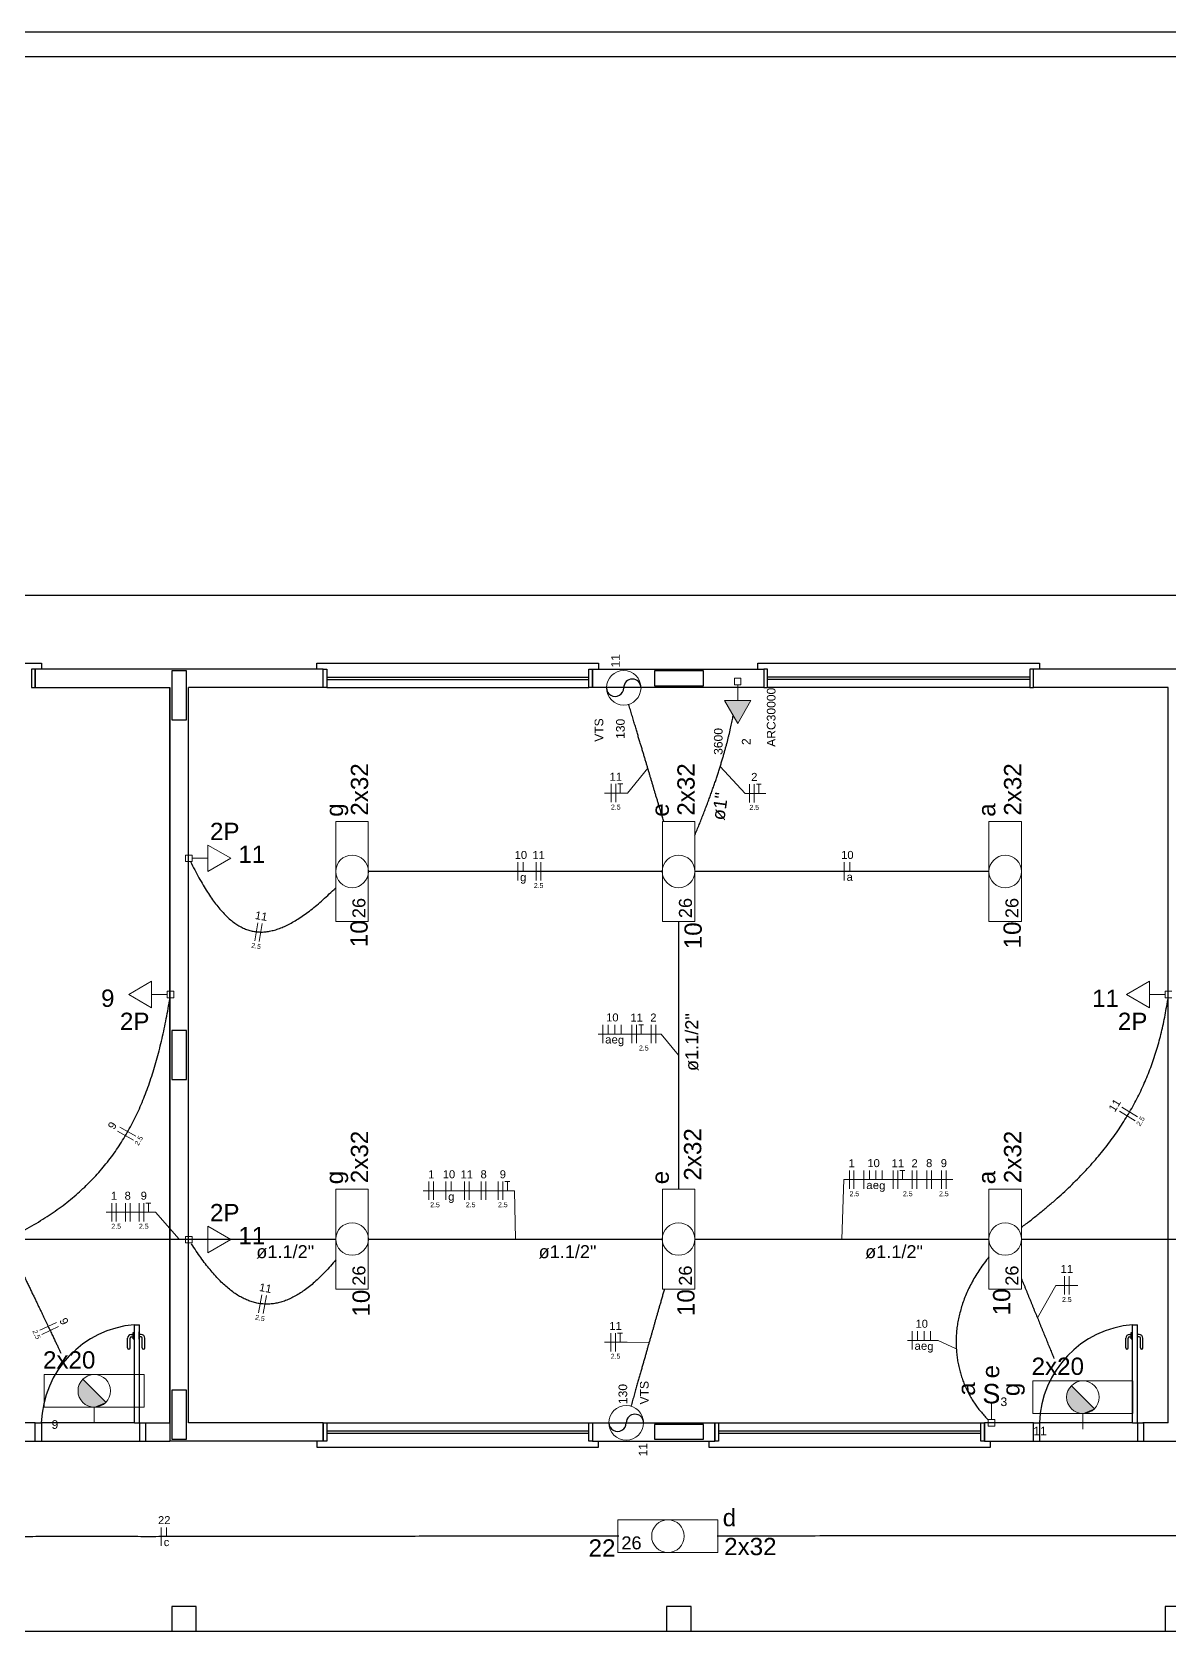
# Model space of a CAD drawing. Extents: x 210 to 779, y 61 to 241.
# Drawn here: x 349.77 to 359.06, y 209.26 to 222.31 of the extents above; entities that cross this region are included whole.
import ezdxf

# ---------------------------------------------------------------- set-up
doc = ezdxf.new("R2010")
doc.units = 0
doc.header["$LTSCALE"] = 2
doc.layers.get('0').update_dxf_attribs({"linetype": 'CONTINUOUS'})
for name, color, linetype in [('A-MURO', 2, 'CONTINUOUS'), ('A-PAREDE', 5, 'CONTINUOUS'), ('A-PISOS-NIVEL', 1, 'CONTINUOUS'), ('A-PORTA', 3, 'CONTINUOUS'), ('A-SOLEIRA', 1, 'CONTINUOUS'), ('AR-ESQ', 2, 'CONTINUOUS')]:
    doc.layers.add(name, color=color, linetype=linetype)
for name, color, linetype, lineweight in [('EL-Condutos', 4, 'CONTINUOUS', 30), ('EL-Fios', 9, 'CONTINUOUS', 20), ('EL-Textos condutos', 7, 'CONTINUOUS', 20), ('EL-Textos fios', 7, 'CONTINUOUS', 20), ('EL-Textos pontos', 5, 'CONTINUOUS', 20), ('P-SIMBOL', 5, 'CONTINUOUS', 20)]:
    doc.layers.add(name, color=color, linetype=linetype, lineweight=lineweight)
doc.styles.add('Arial', font='arial.ttf')

msp = doc.modelspace()

# ---------------------------------------------------------------- hatches: boundary and pattern name
at = {"layer": 'P-SIMBOL', "linetype": 'Continuous'}
for points in [[(355.425, 216.854), (355.534, 216.666), (355.642, 216.854)], [(350.186, 211.314), (350.177, 211.302), (350.173, 211.298), (350.169, 211.293), (350.163, 211.281), (350.16, 211.276), (350.159, 211.273), (350.157, 211.269), (350.156, 211.265), (350.154, 211.258), (350.153, 211.254), (350.151, 211.249), (350.15, 211.242), (350.149, 211.235), (350.149, 211.23), (350.148, 211.225), (350.148, 211.219), (350.149, 211.211), (350.149, 211.207), (350.15, 211.201), (350.15, 211.198), (350.151, 211.195), (350.152, 211.191), (350.152, 211.189), (350.154, 211.185), (350.155, 211.183), (350.155, 211.179), (350.157, 211.177), (350.156, 211.176), (350.157, 211.172), (350.158, 211.168), (350.159, 211.167), (350.16, 211.164), (350.162, 211.162), (350.162, 211.161), (350.164, 211.158), (350.166, 211.155), (350.168, 211.151), (350.17, 211.149), (350.171, 211.147), (350.173, 211.144), (350.174, 211.142), (350.176, 211.14), (350.178, 211.137), (350.18, 211.135), (350.183, 211.132), (350.186, 211.128), (350.188, 211.126), (350.19, 211.124), (350.194, 211.12), (350.197, 211.119), (350.2, 211.116), (350.202, 211.115), (350.204, 211.114), (350.208, 211.111), (350.21, 211.109), (350.215, 211.107), (350.217, 211.105), (350.22, 211.104), (350.222, 211.102), (350.223, 211.102), (350.226, 211.101), (350.227, 211.1), (350.233, 211.098), (350.236, 211.096), (350.238, 211.095), (350.24, 211.095), (350.241, 211.094), (350.244, 211.094), (350.245, 211.093), (350.247, 211.093), (350.249, 211.093), (350.253, 211.092), (350.256, 211.091), (350.259, 211.091), (350.262, 211.09), (350.28, 211.088)], [(350.374, 211.127), (350.186, 211.314), (350.28, 211.088)], [(358.258, 211.262), (358.249, 211.25), (358.244, 211.246), (358.241, 211.241), (358.235, 211.229), (358.232, 211.224), (358.23, 211.221), (358.229, 211.217), (358.228, 211.213), (358.225, 211.206), (358.225, 211.202), (358.223, 211.197), (358.222, 211.19), (358.221, 211.183), (358.22, 211.178), (358.22, 211.173), (358.22, 211.167), (358.22, 211.159), (358.221, 211.155), (358.221, 211.149), (358.222, 211.146), (358.222, 211.143), (358.223, 211.139), (358.224, 211.137), (358.225, 211.133), (358.226, 211.13), (358.227, 211.127), (358.228, 211.125), (358.228, 211.124), (358.229, 211.12), (358.23, 211.116), (358.231, 211.115), (358.232, 211.112), (358.233, 211.11), (358.234, 211.109), (358.235, 211.106), (358.238, 211.103), (358.24, 211.099), (358.241, 211.097), (358.243, 211.095), (358.244, 211.092), (358.245, 211.09), (358.248, 211.088), (358.249, 211.085), (358.252, 211.083), (358.255, 211.079), (358.258, 211.076), (358.26, 211.074), (358.262, 211.072), (358.266, 211.068), (358.269, 211.067), (358.271, 211.064), (358.274, 211.063), (358.276, 211.062), (358.279, 211.059), (358.281, 211.057), (358.286, 211.055), (358.288, 211.053), (358.291, 211.052), (358.294, 211.05), (358.295, 211.05), (358.297, 211.049), (358.298, 211.048), (358.305, 211.046), (358.308, 211.044), (358.31, 211.043), (358.312, 211.043), (358.313, 211.042), (358.315, 211.042), (358.317, 211.041), (358.318, 211.041), (358.321, 211.041), (358.324, 211.04), (358.328, 211.039), (358.33, 211.039), (358.333, 211.038), (358.352, 211.036)], [(358.445, 211.075), (358.258, 211.262), (358.352, 211.036)], [(350.374, 211.127), (350.369, 211.122), (350.365, 211.119), (350.359, 211.115), (350.352, 211.11), (350.35, 211.108), (350.348, 211.107), (350.345, 211.105), (350.342, 211.104), (350.334, 211.1), (350.33, 211.099), (350.323, 211.096), (350.318, 211.094), (350.313, 211.093), (350.304, 211.091), (350.301, 211.09), (350.297, 211.089), (350.28, 211.088)], [(358.445, 211.075), (358.441, 211.07), (358.437, 211.067), (358.431, 211.063), (358.424, 211.058), (358.422, 211.056), (358.419, 211.055), (358.417, 211.053), (358.414, 211.052), (358.406, 211.048), (358.402, 211.047), (358.395, 211.043), (358.39, 211.042), (358.385, 211.041), (358.376, 211.039), (358.372, 211.038), (358.368, 211.037), (358.352, 211.036)]]:
    msp.add_hatch(color=256, dxfattribs=at).paths.add_polyline_path(points)

# ---------------------------------------------------------------- linework, layer by layer
at = {"color": 8}
msp.add_line((357.952, 210.959), (358.002, 210.959), dxfattribs=at)
for centre, start, end in [((354.673, 216.958), 0.0188, 179.999), ((354.532, 216.958), 179.982, 0.0006), ((354.694, 210.959), 0.0193, 180), ((354.553, 210.959), 179.98, 0.0003)]:
    msp.add_arc(centre, 0.0706, start, end)
at = {"layer": 'A-MURO', "color": 251}
for p, q in [((325.148, 222.31), (405.148, 222.31)), ((325.348, 222.11), (404.913, 222.11))]:
    msp.add_line(p, q, dxfattribs=at)
at = {"layer": 'A-PAREDE', "color": 251}
for p, q in [((349.798, 216.96), (349.798, 217.11)), ((350.898, 217.11), (349.798, 217.11)), ((349.798, 217.11), (349.798, 216.96)), ((352.148, 216.96), (352.148, 217.11)), ((352.148, 216.96), (352.148, 217.11)), ((360.298, 217.11), (357.948, 217.11)), ((357.948, 216.96), (357.948, 217.11)), ((349.798, 216.96), (350.898, 216.96)), ((350.898, 216.96), (350.898, 210.81)), ((350.898, 216.96), (350.898, 210.96)), ((351.048, 210.96), (351.048, 216.96)), ((352.148, 216.96), (351.048, 216.96)), ((351.048, 210.96), (351.048, 216.96)), ((352.148, 216.96), (351.048, 216.96)), ((359.048, 210.96), (359.048, 216.96)), ((350.698, 210.96), (350.698, 210.81)), ((350.698, 210.96), (350.898, 210.96)), ((352.148, 210.96), (351.048, 210.96)), ((352.148, 210.96), (351.048, 210.96)), ((352.148, 210.96), (352.148, 210.81)), ((352.148, 210.96), (352.148, 210.81)), ((354.348, 210.96), (355.348, 210.96)), ((354.348, 210.96), (354.348, 210.81)), ((355.348, 210.96), (355.348, 210.81)), ((357.548, 210.81), (357.548, 210.96)), ((359.048, 210.96), (358.842, 210.96)), ((358.848, 210.96), (358.848, 210.81)), ((359.048, 210.96), (358.848, 210.96)), ((350.698, 210.81), (350.898, 210.81)), ((352.148, 210.81), (350.898, 210.81)), ((352.148, 210.81), (350.898, 210.81)), ((354.348, 210.81), (355.348, 210.81)), ((358.842, 210.81), (360.298, 210.81))]:
    msp.add_line(p, q, dxfattribs=at)
for points in [[(352.148, 217.11), (350.898, 217.11)], [(352.148, 217.11), (350.898, 217.11)], [(350.898, 210.96), (350.898, 210.96), (350.898, 216.96)], [(350.898, 210.96), (350.898, 210.96), (350.898, 216.96)], [(359.048, 210.96), (359.048, 210.96), (359.048, 216.96), (357.948, 216.96)]]:
    msp.add_lwpolyline(points, dxfattribs=at)
for points in [[(350.913, 216.695), (351.033, 216.695), (351.033, 217.095), (350.913, 217.095)], [(350.913, 216.695), (351.033, 216.695), (351.033, 217.095), (350.913, 217.095)], [(352.148, 217.11), (352.178, 217.11), (352.178, 216.96), (352.148, 216.96)], [(352.148, 217.11), (352.178, 217.11), (352.178, 216.96), (352.148, 216.96)], [(355.748, 217.11), (355.748, 216.96), (354.348, 216.96), (354.348, 217.11)], [(354.853, 217.095), (354.853, 216.975), (355.253, 216.975), (355.253, 217.095)], [(350.913, 213.76), (351.033, 213.76), (351.033, 214.16), (350.913, 214.16)], [(350.913, 213.76), (351.033, 213.76), (351.033, 214.16), (350.913, 214.16)], [(350.913, 210.825), (351.033, 210.825), (351.033, 211.225), (350.913, 211.225)], [(350.913, 210.825), (351.033, 210.825), (351.033, 211.225), (350.913, 211.225)], [(349.798, 210.96), (349.398, 210.96), (349.398, 210.81), (349.798, 210.81)], [(352.148, 210.96), (352.178, 210.96), (352.178, 210.81), (352.148, 210.81)], [(352.148, 210.96), (352.178, 210.96), (352.178, 210.81), (352.148, 210.81)], [(354.853, 210.945), (354.853, 210.825), (355.253, 210.825), (355.253, 210.945)], [(357.948, 210.96), (357.548, 210.96), (357.548, 210.81), (357.948, 210.81)], [(351.113, 209.46), (350.913, 209.46), (350.913, 209.26), (351.113, 209.26)], [(351.113, 209.46), (350.913, 209.46), (350.913, 209.26), (351.113, 209.26)], [(355.153, 209.46), (354.953, 209.46), (354.953, 209.26), (355.153, 209.26)], [(359.223, 209.46), (359.023, 209.46), (359.023, 209.26), (359.223, 209.26)]]:
    msp.add_lwpolyline(points, close=True, dxfattribs=at)
at = {"layer": 'A-PISOS-NIVEL', "color": 251}
for p, q in [((400.548, 217.71), (342.148, 217.71)), ((344.513, 209.26), (369.748, 209.26))]:
    msp.add_line(p, q, dxfattribs=at)
at = {"layer": 'A-PORTA', "color": 251}
for p, q in [((350.582, 211.68), (350.597, 211.68)), ((350.597, 211.645), (350.597, 211.695)), ((350.597, 211.695), (350.602, 211.695)), ((350.647, 211.695), (350.642, 211.695)), ((350.647, 211.645), (350.647, 211.695)), ((350.662, 211.68), (350.647, 211.68)), ((358.732, 211.68), (358.747, 211.68)), ((358.747, 211.645), (358.747, 211.695)), ((358.747, 211.695), (358.752, 211.695)), ((358.797, 211.695), (358.792, 211.695)), ((358.797, 211.645), (358.797, 211.695)), ((358.812, 211.68), (358.797, 211.68)), ((350.552, 211.57), (350.552, 211.65)), ((350.572, 211.57), (350.572, 211.65)), ((350.582, 211.66), (350.597, 211.66)), ((350.597, 211.645), (350.602, 211.645)), ((350.647, 211.645), (350.642, 211.645)), ((350.662, 211.66), (350.647, 211.66)), ((350.672, 211.57), (350.672, 211.65)), ((350.692, 211.57), (350.692, 211.65)), ((358.702, 211.57), (358.702, 211.65)), ((358.722, 211.57), (358.722, 211.65)), ((358.732, 211.66), (358.747, 211.66)), ((358.747, 211.645), (358.752, 211.645)), ((358.797, 211.645), (358.792, 211.645)), ((358.812, 211.66), (358.797, 211.66)), ((358.822, 211.57), (358.822, 211.65)), ((358.842, 211.57), (358.842, 211.65))]:
    msp.add_line(p, q, dxfattribs=at)
for centre, radius, start, end in [((350.677, 210.933), 0.83, 94.7788, 178.1499), ((350.582, 211.65), 0.03, 90, 180), ((350.662, 211.65), 0.03, 0, 90), ((358.827, 210.933), 0.83, 94.7788, 178.1499), ((358.732, 211.65), 0.03, 90, 180), ((358.812, 211.65), 0.03, 0, 90), ((350.562, 211.57), 0.01, 180, 0), ((350.582, 211.65), 0.01, 90, 180), ((350.662, 211.65), 0.01, 0, 90), ((350.682, 211.57), 0.01, 180, 0), ((358.712, 211.57), 0.01, 180, 0), ((358.732, 211.65), 0.01, 90, 180), ((358.812, 211.65), 0.01, 0, 90), ((358.832, 211.57), 0.01, 180, 0)]:
    msp.add_arc(centre, radius, start, end, dxfattribs=at)
at = {"layer": 'A-SOLEIRA', "color": 251}
for p, q in [((350.608, 210.96), (349.848, 210.96)), ((358.758, 210.96), (357.998, 210.96)), ((349.848, 210.81), (350.648, 210.81)), ((357.998, 210.81), (358.798, 210.81))]:
    msp.add_line(p, q, dxfattribs=at)
at = {"layer": 'AR-ESQ', "color": 251}
for p, q in [((352.178, 217.045), (354.318, 217.045)), ((352.178, 217.025), (354.318, 217.025)), ((357.918, 217.045), (355.778, 217.045)), ((357.918, 217.025), (355.778, 217.025)), ((352.178, 216.96), (354.318, 216.96)), ((357.918, 216.96), (355.778, 216.96)), ((350.608, 210.96), (350.608, 211.76)), ((350.608, 211.76), (350.648, 211.76)), ((350.648, 210.96), (350.648, 211.76)), ((358.758, 210.96), (358.758, 211.76)), ((358.758, 211.76), (358.798, 211.76)), ((358.798, 210.96), (358.798, 211.76)), ((349.798, 210.96), (349.848, 210.96)), ((349.848, 210.96), (349.848, 210.81)), ((350.608, 210.96), (350.648, 210.96)), ((350.648, 210.96), (350.648, 210.81)), ((350.648, 210.96), (350.698, 210.96)), ((352.178, 210.96), (354.318, 210.96)), ((352.178, 210.895), (354.318, 210.895)), ((355.378, 210.96), (357.518, 210.96)), ((355.378, 210.895), (357.518, 210.895)), ((357.948, 210.96), (357.998, 210.96)), ((357.998, 210.96), (357.998, 210.81)), ((358.758, 210.96), (358.798, 210.96)), ((358.798, 210.96), (358.798, 210.81)), ((358.798, 210.96), (358.848, 210.96)), ((349.798, 210.81), (349.848, 210.81)), ((350.648, 210.81), (350.698, 210.81)), ((352.178, 210.875), (354.318, 210.875)), ((355.378, 210.875), (357.518, 210.875)), ((357.948, 210.81), (357.998, 210.81)), ((358.798, 210.81), (358.848, 210.81))]:
    msp.add_line(p, q, dxfattribs=at)
for points in [[(347.548, 217.11), (347.548, 217.16), (349.848, 217.16), (349.848, 217.11)], [(352.098, 217.11), (352.098, 217.16), (354.398, 217.16), (354.398, 217.11)], [(355.698, 217.11), (355.698, 217.16), (357.998, 217.16), (357.998, 217.11)], [(352.098, 210.81), (352.098, 210.76), (354.398, 210.76), (354.398, 210.81)], [(355.298, 210.81), (355.298, 210.76), (357.598, 210.76), (357.598, 210.81)]]:
    msp.add_lwpolyline(points, dxfattribs=at)
for points in [[(349.798, 217.11), (349.768, 217.11), (349.768, 216.96), (349.798, 216.96)], [(354.318, 217.11), (354.348, 217.11), (354.348, 216.96), (354.318, 216.96)], [(355.778, 217.11), (355.748, 217.11), (355.748, 216.96), (355.778, 216.96)], [(357.948, 217.11), (357.918, 217.11), (357.918, 216.96), (357.948, 216.96)], [(354.318, 210.96), (354.348, 210.96), (354.348, 210.81), (354.318, 210.81)], [(355.348, 210.96), (355.378, 210.96), (355.378, 210.81), (355.348, 210.81)], [(357.518, 210.96), (357.548, 210.96), (357.548, 210.81), (357.518, 210.81)]]:
    msp.add_lwpolyline(points, close=True, dxfattribs=at)
at = {"layer": 'EL-Condutos', "linetype": 'Continuous'}
for points in [[(354.929, 215.867), (354.919, 215.901), (354.909, 215.934), (354.9, 215.966), (354.89, 215.996), (354.882, 216.026), (354.873, 216.055), (354.864, 216.083), (354.856, 216.111), (354.848, 216.138), (354.84, 216.165), (354.832, 216.192), (354.824, 216.219), (354.816, 216.245), (354.808, 216.272), (354.8, 216.299), (354.792, 216.327), (354.783, 216.355), (354.775, 216.384), (354.766, 216.413), (354.757, 216.444), (354.747, 216.475), (354.737, 216.507), (354.727, 216.541), (354.717, 216.576), (354.706, 216.613), (354.695, 216.651), (354.683, 216.691), (354.67, 216.733), (354.657, 216.777), (354.643, 216.822)], [(355.183, 215.755), (355.202, 215.798), (355.219, 215.841), (355.236, 215.883), (355.252, 215.925), (355.268, 215.965), (355.283, 216.005), (355.298, 216.044), (355.312, 216.082), (355.325, 216.12), (355.338, 216.157), (355.351, 216.193), (355.362, 216.228), (355.374, 216.262), (355.384, 216.296), (355.395, 216.329), (355.404, 216.361), (355.414, 216.393), (355.423, 216.423), (355.431, 216.453), (355.439, 216.482), (355.447, 216.51), (355.454, 216.538), (355.46, 216.565), (355.467, 216.59), (355.473, 216.616), (355.478, 216.64), (355.484, 216.664), (355.489, 216.687), (355.493, 216.709), (355.497, 216.73)], [(351.065, 215.54), (351.1, 215.471), (351.134, 215.407), (351.169, 215.347), (351.203, 215.291), (351.237, 215.24), (351.271, 215.194), (351.306, 215.152), (351.34, 215.114), (351.374, 215.08), (351.409, 215.051), (351.444, 215.026), (351.479, 215.006), (351.515, 214.989), (351.551, 214.977), (351.587, 214.969), (351.625, 214.965), (351.663, 214.965), (351.702, 214.97), (351.741, 214.978), (351.782, 214.99), (351.823, 215.006), (351.866, 215.026), (351.91, 215.05), (351.954, 215.078), (352.001, 215.11), (352.048, 215.145), (352.097, 215.185), (352.147, 215.228), (352.199, 215.275), (352.252, 215.325)], [(354.918, 215.459), (354.806, 215.459), (354.7, 215.459), (354.601, 215.459), (354.507, 215.459), (354.418, 215.459), (354.335, 215.459), (354.255, 215.459), (354.18, 215.459), (354.108, 215.459), (354.038, 215.459), (353.971, 215.459), (353.906, 215.459), (353.843, 215.459), (353.78, 215.459), (353.718, 215.459), (353.656, 215.459), (353.593, 215.459), (353.53, 215.459), (353.465, 215.459), (353.398, 215.459), (353.328, 215.459), (353.256, 215.459), (353.181, 215.459), (353.101, 215.459), (353.018, 215.459), (352.929, 215.459), (352.836, 215.459), (352.736, 215.459), (352.63, 215.459), (352.518, 215.459)], [(357.584, 215.459), (357.472, 215.459), (357.366, 215.459), (357.267, 215.459), (357.173, 215.459), (357.085, 215.459), (357.001, 215.459), (356.922, 215.459), (356.846, 215.459), (356.774, 215.459), (356.705, 215.459), (356.638, 215.459), (356.573, 215.459), (356.509, 215.459), (356.447, 215.459), (356.384, 215.459), (356.322, 215.459), (356.26, 215.459), (356.196, 215.459), (356.131, 215.459), (356.064, 215.459), (355.995, 215.459), (355.923, 215.459), (355.847, 215.459), (355.768, 215.459), (355.684, 215.459), (355.596, 215.459), (355.502, 215.459), (355.402, 215.459), (355.297, 215.459), (355.184, 215.459)], [(355.051, 215.051), (355.051, 214.955), (355.051, 214.864), (355.051, 214.777), (355.051, 214.695), (355.051, 214.616), (355.051, 214.54), (355.051, 214.468), (355.051, 214.398), (355.051, 214.331), (355.051, 214.266), (355.051, 214.203), (355.051, 214.14), (355.051, 214.079), (355.051, 214.019), (355.051, 213.959), (355.051, 213.899), (355.051, 213.839), (355.051, 213.777), (355.051, 213.715), (355.051, 213.652), (355.051, 213.587), (355.051, 213.519), (355.051, 213.45), (355.051, 213.377), (355.051, 213.302), (355.051, 213.223), (355.051, 213.141), (355.051, 213.054), (355.051, 212.963), (355.051, 212.867)], [(357.85, 212.555), (357.923, 212.61), (357.993, 212.666), (358.061, 212.722), (358.127, 212.778), (358.189, 212.834), (358.25, 212.891), (358.307, 212.948), (358.363, 213.005), (358.416, 213.063), (358.467, 213.121), (358.515, 213.179), (358.561, 213.238), (358.605, 213.297), (358.647, 213.357), (358.686, 213.418), (358.724, 213.479), (358.759, 213.541), (358.792, 213.603), (358.824, 213.666), (358.853, 213.73), (358.88, 213.794), (358.906, 213.859), (358.929, 213.925), (358.951, 213.992), (358.971, 214.06), (358.989, 214.129), (359.005, 214.198), (359.02, 214.269), (359.033, 214.34), (359.045, 214.413)], [(349.694, 212.525), (349.77, 212.566), (349.842, 212.609), (349.912, 212.654), (349.978, 212.699), (350.041, 212.746), (350.102, 212.795), (350.16, 212.845), (350.215, 212.896), (350.267, 212.949), (350.317, 213.003), (350.364, 213.059), (350.409, 213.116), (350.452, 213.174), (350.492, 213.234), (350.53, 213.296), (350.566, 213.359), (350.6, 213.423), (350.632, 213.489), (350.663, 213.557), (350.691, 213.626), (350.718, 213.697), (350.743, 213.769), (350.766, 213.843), (350.788, 213.918), (350.809, 213.996), (350.828, 214.074), (350.847, 214.155), (350.864, 214.237), (350.88, 214.32), (350.894, 214.405)], [(349.694, 212.459), (349.814, 212.459), (349.927, 212.459), (350.033, 212.459), (350.133, 212.459), (350.227, 212.459), (350.317, 212.459), (350.401, 212.459), (350.482, 212.459), (350.559, 212.459), (350.632, 212.459), (350.704, 212.459), (350.773, 212.459), (350.841, 212.459), (350.907, 212.459), (350.973, 212.459), (351.039, 212.459), (351.106, 212.459), (351.174, 212.459), (351.243, 212.459), (351.314, 212.459), (351.388, 212.459), (351.465, 212.459), (351.545, 212.459), (351.63, 212.459), (351.719, 212.459), (351.814, 212.459), (351.914, 212.459), (352.02, 212.459), (352.133, 212.459), (352.253, 212.459)], [(352.518, 212.459), (352.63, 212.459), (352.736, 212.459), (352.836, 212.459), (352.929, 212.459), (353.018, 212.459), (353.101, 212.459), (353.181, 212.459), (353.256, 212.459), (353.328, 212.459), (353.398, 212.459), (353.465, 212.459), (353.53, 212.459), (353.593, 212.459), (353.656, 212.459), (353.718, 212.459), (353.78, 212.459), (353.843, 212.459), (353.906, 212.459), (353.971, 212.459), (354.038, 212.459), (354.108, 212.459), (354.18, 212.459), (354.255, 212.459), (354.335, 212.459), (354.418, 212.459), (354.507, 212.459), (354.601, 212.459), (354.7, 212.459), (354.806, 212.459), (354.918, 212.459)], [(355.184, 212.459), (355.297, 212.459), (355.402, 212.459), (355.502, 212.459), (355.596, 212.459), (355.684, 212.459), (355.768, 212.459), (355.847, 212.459), (355.923, 212.459), (355.995, 212.459), (356.064, 212.459), (356.131, 212.459), (356.196, 212.459), (356.26, 212.459), (356.322, 212.459), (356.384, 212.459), (356.447, 212.459), (356.509, 212.459), (356.573, 212.459), (356.638, 212.459), (356.705, 212.459), (356.774, 212.459), (356.846, 212.459), (356.922, 212.459), (357.001, 212.459), (357.085, 212.459), (357.173, 212.459), (357.267, 212.459), (357.366, 212.459), (357.472, 212.459), (357.584, 212.459)], [(357.85, 212.459), (357.97, 212.459), (358.082, 212.459), (358.189, 212.459), (358.289, 212.459), (358.383, 212.459), (358.473, 212.459), (358.558, 212.459), (358.639, 212.459), (358.716, 212.459), (358.79, 212.459), (358.862, 212.459), (358.932, 212.459), (359, 212.459), (359.067, 212.459), (359.134, 212.459), (359.2, 212.459), (359.267, 212.459), (359.335, 212.459), (359.405, 212.459), (359.477, 212.459), (359.551, 212.459), (359.628, 212.459), (359.709, 212.459), (359.794, 212.459), (359.884, 212.459), (359.978, 212.459), (360.078, 212.459), (360.185, 212.459), (360.297, 212.459), (360.417, 212.459)], [(352.253, 212.289), (352.209, 212.238), (352.165, 212.19), (352.121, 212.147), (352.079, 212.107), (352.036, 212.072), (351.994, 212.04), (351.953, 212.013), (351.912, 211.989), (351.872, 211.969), (351.832, 211.953), (351.792, 211.941), (351.753, 211.933), (351.714, 211.928), (351.676, 211.928), (351.637, 211.931), (351.599, 211.938), (351.561, 211.948), (351.523, 211.963), (351.486, 211.981), (351.448, 212.002), (351.411, 212.028), (351.374, 212.057), (351.336, 212.09), (351.299, 212.126), (351.262, 212.166), (351.225, 212.209), (351.187, 212.256), (351.15, 212.307), (351.112, 212.361), (351.074, 212.419)], [(357.585, 212.314), (357.546, 212.263), (357.51, 212.212), (357.478, 212.161), (357.448, 212.11), (357.422, 212.059), (357.399, 212.009), (357.379, 211.958), (357.362, 211.908), (357.348, 211.858), (357.336, 211.808), (357.327, 211.759), (357.321, 211.71), (357.318, 211.662), (357.317, 211.614), (357.318, 211.567), (357.322, 211.521), (357.327, 211.476), (357.336, 211.431), (357.346, 211.387), (357.358, 211.345), (357.373, 211.303), (357.389, 211.262), (357.407, 211.223), (357.427, 211.185), (357.448, 211.147), (357.472, 211.112), (357.496, 211.077), (357.523, 211.045), (357.55, 211.013), (357.579, 210.983)], [(349.694, 212.184), (349.711, 212.148), (349.727, 212.113), (349.744, 212.079), (349.759, 212.047), (349.774, 212.015), (349.789, 211.985), (349.803, 211.956), (349.816, 211.928), (349.829, 211.901), (349.842, 211.875), (349.854, 211.849), (349.865, 211.825), (349.876, 211.802), (349.887, 211.78), (349.897, 211.758), (349.907, 211.738), (349.917, 211.718), (349.926, 211.699), (349.934, 211.681), (349.943, 211.664), (349.951, 211.647), (349.958, 211.631), (349.965, 211.616), (349.972, 211.602), (349.979, 211.588), (349.985, 211.575), (349.991, 211.562), (349.997, 211.551), (350.002, 211.539), (350.008, 211.528)], [(357.85, 212.135), (357.859, 212.112), (357.869, 212.088), (357.879, 212.065), (357.888, 212.042), (357.898, 212.019), (357.907, 211.996), (357.916, 211.973), (357.926, 211.95), (357.935, 211.927), (357.944, 211.905), (357.953, 211.882), (357.962, 211.86), (357.972, 211.838), (357.981, 211.815), (357.99, 211.794), (357.998, 211.772), (358.007, 211.75), (358.016, 211.729), (358.025, 211.707), (358.034, 211.686), (358.042, 211.665), (358.051, 211.644), (358.059, 211.624), (358.067, 211.603), (358.076, 211.583), (358.084, 211.563), (358.092, 211.543), (358.1, 211.523), (358.108, 211.504), (358.116, 211.484)], [(354.935, 212.05), (354.925, 212.016), (354.916, 211.984), (354.907, 211.952), (354.898, 211.921), (354.889, 211.892), (354.881, 211.863), (354.873, 211.834), (354.865, 211.807), (354.857, 211.78), (354.85, 211.753), (354.842, 211.726), (354.834, 211.699), (354.827, 211.673), (354.819, 211.646), (354.811, 211.618), (354.803, 211.591), (354.795, 211.563), (354.787, 211.534), (354.779, 211.505), (354.77, 211.474), (354.761, 211.443), (354.752, 211.41), (354.742, 211.377), (354.732, 211.341), (354.722, 211.305), (354.711, 211.267), (354.7, 211.227), (354.688, 211.185), (354.675, 211.141), (354.662, 211.095)], [(354.562, 210.034), (354.21, 210.034), (353.879, 210.033), (353.567, 210.033), (353.274, 210.033), (352.997, 210.033), (352.735, 210.032), (352.486, 210.032), (352.25, 210.032), (352.024, 210.032), (351.807, 210.031), (351.598, 210.031), (351.395, 210.031), (351.196, 210.031), (351, 210.031), (350.806, 210.03), (350.612, 210.03), (350.416, 210.03), (350.217, 210.03), (350.014, 210.03), (349.804, 210.03), (349.588, 210.029), (349.362, 210.029), (349.125, 210.029), (348.877, 210.029), (348.615, 210.028), (348.338, 210.028), (348.045, 210.028), (347.733, 210.028), (347.402, 210.027), (347.05, 210.027)], [(362.878, 210.042), (362.526, 210.041), (362.195, 210.041), (361.883, 210.041), (361.59, 210.041), (361.313, 210.04), (361.051, 210.04), (360.803, 210.04), (360.566, 210.04), (360.34, 210.039), (360.124, 210.039), (359.914, 210.039), (359.711, 210.039), (359.512, 210.039), (359.316, 210.038), (359.122, 210.038), (358.928, 210.038), (358.732, 210.038), (358.533, 210.038), (358.33, 210.037), (358.121, 210.037), (357.904, 210.037), (357.678, 210.037), (357.442, 210.037), (357.193, 210.036), (356.931, 210.036), (356.654, 210.036), (356.361, 210.036), (356.049, 210.035), (355.718, 210.035), (355.366, 210.035)]]:
    msp.add_spline(points, degree=3, dxfattribs=at)
at = {"layer": 'EL-Fios'}
for p, q in [((354.5, 216.023), (354.5, 216.173)), ((354.538, 216.023), (354.538, 216.173)), ((354.555, 216.173), (354.595, 216.173)), ((354.575, 216.098), (354.575, 216.173)), ((355.631, 216.021), (355.631, 216.171)), ((355.669, 216.021), (355.669, 216.171)), ((355.686, 216.171), (355.726, 216.171)), ((355.706, 216.096), (355.706, 216.171)), ((353.737, 215.384), (353.737, 215.534)), ((353.782, 215.459), (353.782, 215.534)), ((353.889, 215.384), (353.889, 215.534)), ((353.927, 215.384), (353.927, 215.534)), ((356.403, 215.384), (356.403, 215.534)), ((356.448, 215.459), (356.448, 215.534)), ((351.59, 214.892), (351.615, 215.04)), ((351.627, 214.886), (351.652, 215.034)), ((354.432, 214.057), (354.432, 214.207)), ((354.476, 214.132), (354.476, 214.207)), ((354.529, 214.132), (354.529, 214.207)), ((354.581, 214.132), (354.581, 214.207)), ((354.67, 214.057), (354.67, 214.207)), ((354.707, 214.057), (354.707, 214.207)), ((354.725, 214.207), (354.765, 214.207)), ((354.745, 214.132), (354.745, 214.207)), ((354.827, 214.057), (354.827, 214.207)), ((354.864, 214.057), (354.864, 214.207)), ((358.779, 213.425), (358.651, 213.503)), ((358.799, 213.457), (358.671, 213.535)), ((350.618, 213.298), (350.488, 213.372)), ((350.599, 213.265), (350.469, 213.339)), ((356.445, 212.869), (356.445, 213.019)), ((356.483, 212.869), (356.483, 213.019)), ((356.564, 212.869), (356.564, 213.019)), ((356.609, 212.944), (356.609, 213.019)), ((356.662, 212.944), (356.662, 213.019)), ((356.714, 212.944), (356.714, 213.019)), ((356.803, 212.869), (356.803, 213.019)), ((356.84, 212.869), (356.84, 213.019)), ((356.858, 213.019), (356.898, 213.019)), ((356.878, 212.944), (356.878, 213.019)), ((356.959, 212.869), (356.959, 213.019)), ((356.997, 212.869), (356.997, 213.019)), ((357.079, 212.869), (357.079, 213.019)), ((357.116, 212.869), (357.116, 213.019)), ((357.198, 212.869), (357.198, 213.019)), ((357.235, 212.869), (357.235, 213.019)), ((353.012, 212.778), (353.012, 212.928)), ((353.049, 212.778), (353.049, 212.928)), ((353.15, 212.778), (353.15, 212.928)), ((353.194, 212.853), (353.194, 212.928)), ((353.302, 212.778), (353.302, 212.928)), ((353.34, 212.778), (353.34, 212.928)), ((353.44, 212.778), (353.44, 212.928)), ((353.478, 212.778), (353.478, 212.928)), ((353.578, 212.778), (353.578, 212.928)), ((353.615, 212.778), (353.615, 212.928)), ((353.633, 212.928), (353.673, 212.928)), ((353.653, 212.853), (353.653, 212.928)), ((350.422, 212.603), (350.422, 212.753)), ((350.459, 212.603), (350.459, 212.753)), ((350.534, 212.603), (350.534, 212.753)), ((350.572, 212.603), (350.572, 212.753)), ((350.647, 212.603), (350.647, 212.753)), ((350.684, 212.603), (350.684, 212.753)), ((350.702, 212.753), (350.742, 212.753)), ((350.722, 212.678), (350.722, 212.753)), ((358.202, 212.006), (358.202, 212.155)), ((358.24, 212.006), (358.24, 212.155)), ((351.622, 211.857), (351.649, 212.004)), ((351.658, 211.85), (351.686, 211.998)), ((349.836, 211.714), (349.971, 211.778)), ((349.852, 211.68), (349.987, 211.745)), ((354.498, 211.541), (354.498, 211.691)), ((354.536, 211.541), (354.536, 211.691)), ((354.553, 211.691), (354.593, 211.691)), ((354.573, 211.616), (354.573, 211.691)), ((356.958, 211.557), (356.958, 211.707)), ((357.002, 211.632), (357.002, 211.707)), ((357.055, 211.632), (357.055, 211.707)), ((357.107, 211.632), (357.107, 211.707)), ((350.825, 209.955), (350.825, 210.105)), ((350.87, 210.03), (350.87, 210.105))]:
    msp.add_line(p, q, dxfattribs=at)
at = {"layer": 'EL-Textos fios'}
for p, q in [((354.799, 216.303), (354.633, 216.098)), ((355.391, 216.316), (355.594, 216.096)), ((354.633, 216.098), (354.447, 216.098)), ((355.594, 216.096), (355.764, 216.096)), ((354.909, 214.132), (354.394, 214.132)), ((355.051, 213.959), (354.909, 214.132)), ((353.71, 212.853), (352.966, 212.853)), ((353.718, 212.459), (353.71, 212.853)), ((356.384, 212.459), (356.4, 212.944)), ((356.4, 212.944), (357.291, 212.944)), ((350.779, 212.678), (350.376, 212.678)), ((350.973, 212.459), (350.779, 212.678)), ((357.98, 211.817), (358.131, 212.081)), ((358.131, 212.081), (358.312, 212.081)), ((354.631, 211.616), (354.445, 211.616)), ((354.81, 211.615), (354.631, 211.616)), ((357.171, 211.632), (356.92, 211.632)), ((357.318, 211.562), (357.171, 211.632))]:
    msp.add_line(p, q, dxfattribs=at)
at = {"layer": 'P-SIMBOL'}
for p, q in [((355.507, 217.035), (355.56, 217.035)), ((355.507, 216.982), (355.507, 217.035)), ((355.56, 217.035), (355.56, 216.982)), ((355.56, 216.982), (355.507, 216.982)), ((355.534, 216.854), (355.534, 216.982)), ((355.425, 216.854), (355.642, 216.854)), ((355.534, 216.666), (355.425, 216.854)), ((355.642, 216.854), (355.534, 216.666)), ((352.252, 215.051), (352.252, 215.867)), ((352.252, 215.867), (352.517, 215.867)), ((352.517, 215.051), (352.517, 215.867)), ((354.919, 215.051), (354.919, 215.867)), ((354.919, 215.867), (355.184, 215.867)), ((355.184, 215.051), (355.184, 215.867)), ((357.585, 215.05), (357.585, 215.867)), ((357.585, 215.867), (357.85, 215.867)), ((357.85, 215.05), (357.85, 215.867)), ((351.025, 215.539), (351.025, 215.593)), ((351.025, 215.593), (351.078, 215.593)), ((351.078, 215.593), (351.078, 215.539)), ((351.206, 215.674), (351.394, 215.566)), ((351.206, 215.458), (351.206, 215.674)), ((351.078, 215.539), (351.025, 215.539)), ((351.206, 215.566), (351.078, 215.566)), ((351.394, 215.566), (351.206, 215.458)), ((352.252, 215.051), (352.517, 215.051)), ((354.919, 215.051), (355.184, 215.051)), ((357.585, 215.05), (357.85, 215.05)), ((350.561, 214.455), (350.748, 214.563)), ((350.748, 214.563), (350.748, 214.347)), ((358.709, 214.455), (358.896, 214.563)), ((358.896, 214.563), (358.896, 214.347)), ((350.748, 214.347), (350.561, 214.455)), ((350.748, 214.455), (350.876, 214.455)), ((350.876, 214.428), (350.876, 214.481)), ((350.876, 214.481), (350.929, 214.481)), ((350.929, 214.428), (350.876, 214.428)), ((350.929, 214.481), (350.929, 214.428)), ((358.896, 214.347), (358.709, 214.455)), ((358.896, 214.455), (359.024, 214.455)), ((359.024, 214.428), (359.024, 214.481)), ((359.024, 214.481), (359.077, 214.481)), ((359.077, 214.428), (359.024, 214.428)), ((352.252, 212.051), (352.252, 212.867)), ((352.252, 212.867), (352.517, 212.867)), ((352.517, 212.051), (352.517, 212.867)), ((354.919, 212.051), (354.919, 212.867)), ((354.919, 212.867), (355.184, 212.867)), ((355.184, 212.051), (355.184, 212.867)), ((357.585, 212.051), (357.585, 212.867)), ((357.585, 212.867), (357.85, 212.867)), ((357.85, 212.051), (357.85, 212.867)), ((351.025, 212.428), (351.025, 212.481)), ((351.025, 212.481), (351.078, 212.481)), ((351.078, 212.481), (351.078, 212.428)), ((351.206, 212.454), (351.078, 212.454)), ((351.206, 212.563), (351.394, 212.454)), ((351.206, 212.346), (351.206, 212.563)), ((351.394, 212.454), (351.206, 212.346)), ((351.078, 212.428), (351.025, 212.428)), ((352.252, 212.051), (352.517, 212.051)), ((354.919, 212.051), (355.184, 212.051)), ((357.585, 212.051), (357.85, 212.051)), ((349.872, 211.088), (349.872, 211.353)), ((350.688, 211.353), (349.872, 211.353)), ((350.374, 211.127), (350.186, 211.314)), ((350.688, 211.088), (350.688, 211.353)), ((357.944, 211.036), (357.944, 211.301)), ((358.76, 211.301), (357.944, 211.301)), ((358.76, 211.036), (358.76, 211.301)), ((358.445, 211.075), (358.258, 211.262)), ((350.688, 211.088), (349.872, 211.088)), ((350.28, 210.959), (350.28, 211.088)), ((357.607, 211.114), (357.605, 210.986)), ((358.76, 211.036), (357.944, 211.036)), ((358.352, 210.907), (358.352, 211.036)), ((357.579, 210.986), (357.632, 210.985)), ((357.579, 210.933), (357.579, 210.986)), ((357.632, 210.932), (357.579, 210.933)), ((357.632, 210.985), (357.632, 210.932)), ((354.556, 210.167), (355.372, 210.167)), ((354.556, 210.167), (354.556, 209.902)), ((355.372, 210.167), (355.372, 209.902)), ((354.556, 209.902), (355.372, 209.902))]:
    msp.add_line(p, q, dxfattribs=at)
for centre, radius in [((354.603, 216.958), 0.141), ((352.385, 215.459), 0.133), ((355.051, 215.459), 0.133), ((357.718, 215.458), 0.133), ((352.385, 212.459), 0.133), ((355.051, 212.459), 0.133), ((357.718, 212.459), 0.133), ((350.28, 211.22), 0.133), ((358.352, 211.168), 0.133), ((354.623, 210.959), 0.141), ((354.964, 210.034), 0.133)]:
    msp.add_circle(centre, radius, dxfattribs=at)

# ---------------------------------------------------------------- texts
at = {"layer": 'EL-Textos condutos', "char_height": 0.1059, "attachment_point": 8, "line_spacing_factor": 0.798, "style": 'Arial'}
for s, insert, width, rotation in [('ø1"', (355.443, 215.983), 0.38124, 82.0132), ('ø1.1/2"', (355.214, 214.066), 0.88956, 90.0002)]:
    msp.add_mtext(s, dxfattribs=dict(at, insert=insert, width=width, rotation=rotation))
at = {"layer": 'EL-Textos condutos', "char_height": 0.1059, "width": 0.88956, "attachment_point": 8, "line_spacing_factor": 0.798, "style": 'Arial'}
for insert in [(351.839, 212.3), (354.144, 212.3), (356.81, 212.3)]:
    msp.add_mtext('ø1.1/2"', dxfattribs=dict(at, insert=insert))
at = {"layer": 'EL-Textos fios', "attachment_point": 8, "line_spacing_factor": 0.798, "style": 'Arial'}
for s, insert, char_height, width in [('11', (354.538, 216.199), 0.0653, 0.15673), ('2', (355.669, 216.198), 0.0653, 0.07837), ('2.5', (354.538, 215.963), 0.0406, 0.14614), ('2.5', (355.669, 215.961), 0.0406, 0.14614), ('10', (353.763, 215.56), 0.0653, 0.15673), ('11', (353.908, 215.56), 0.0653, 0.15673), ('10', (356.429, 215.56), 0.0653, 0.15673), ('g', (353.782, 215.359), 0.0653, 0.07837), ('2.5', (353.908, 215.323), 0.0406, 0.14614), ('a', (356.448, 215.381), 0.0653, 0.07837), ('10', (354.51, 214.234), 0.0653, 0.15673), ('11', (354.708, 214.234), 0.0653, 0.15673), ('2', (354.845, 214.234), 0.0653, 0.07837), ('a', (354.477, 214.054), 0.0653, 0.07837), ('e', (354.529, 214.054), 0.0653, 0.07837), ('g', (354.581, 214.032), 0.0653, 0.07837), ('2.5', (354.767, 213.997), 0.0406, 0.14614), ('1', (356.464, 213.045), 0.0653, 0.07837), ('10', (356.643, 213.045), 0.0653, 0.15673), ('11', (356.841, 213.045), 0.0653, 0.15673), ('2', (356.978, 213.045), 0.0653, 0.07837), ('8', (357.097, 213.045), 0.0653, 0.07837), ('9', (357.217, 213.045), 0.0653, 0.07837), ('1', (353.031, 212.954), 0.0653, 0.07837), ('10', (353.176, 212.954), 0.0653, 0.15673), ('11', (353.321, 212.954), 0.0653, 0.15673), ('8', (353.459, 212.954), 0.0653, 0.07837), ('9', (353.616, 212.954), 0.0653, 0.07837), ('8', (350.553, 212.779), 0.0653, 0.07837), ('9', (350.684, 212.779), 0.0653, 0.07837), ('2.5', (356.486, 212.808), 0.0406, 0.14614), ('a', (356.609, 212.866), 0.0653, 0.07837), ('e', (356.662, 212.866), 0.0653, 0.07837), ('g', (356.714, 212.844), 0.0653, 0.07837), ('2.5', (356.922, 212.808), 0.0406, 0.14614), ('2.5', (357.217, 212.808), 0.0406, 0.14614), ('1', (350.441, 212.779), 0.0653, 0.07837), ('2.5', (353.062, 212.718), 0.0406, 0.14614), ('g', (353.195, 212.753), 0.0653, 0.07837), ('2.5', (353.353, 212.718), 0.0406, 0.14614), ('2.5', (353.616, 212.718), 0.0406, 0.14614), ('2.5', (350.459, 212.542), 0.0406, 0.14614), ('2.5', (350.684, 212.542), 0.0406, 0.14614), ('11', (358.221, 212.182), 0.0653, 0.15673), ('2.5', (358.221, 211.945), 0.0406, 0.14614), ('11', (354.536, 211.717), 0.0653, 0.15673), ('10', (357.036, 211.734), 0.0653, 0.15673), ('a', (357.003, 211.554), 0.0653, 0.07837), ('e', (357.055, 211.554), 0.0653, 0.07837), ('g', (357.107, 211.532), 0.0653, 0.07837), ('2.5', (354.536, 211.481), 0.0406, 0.14614), ('22', (350.851, 210.132), 0.0653, 0.15673), ('c', (350.87, 209.952), 0.0653, 0.07837)]:
    msp.add_mtext(s, dxfattribs=dict(at, insert=insert, char_height=char_height, width=width))
for s, insert, char_height, width, rotation in [('11', (351.638, 215.063), 0.0653, 0.15673, 350.209), ('2.5', (351.598, 214.83), 0.0406, 0.14614, 350.209), ('11', (358.639, 213.533), 0.0653, 0.15673, 58.5047), ('9', (350.456, 213.369), 0.0653, 0.07837, 60.3038), ('2.5', (358.84, 213.41), 0.0406, 0.14614, 58.5047), ('2.5', (350.661, 213.252), 0.0406, 0.14614, 60.3038), ('11', (351.672, 212.027), 0.0653, 0.15673, 349.5558), ('9', (350.003, 211.773), 0.0653, 0.07837, 295.5947), ('2.5', (351.629, 211.794), 0.0406, 0.14614, 349.5558), ('2.5', (349.79, 211.671), 0.0406, 0.14614, 295.5947)]:
    msp.add_mtext(s, dxfattribs=dict(at, insert=insert, char_height=char_height, width=width, rotation=rotation))
at = {"layer": 'EL-Textos pontos', "line_spacing_factor": 0.798, "style": 'Arial'}
for s, insert, char_height, width, attachment_point, rotation in [('11', (354.571, 217.178), 0.0706, 0.16944, 8, 90.0002), ('ARC30000', (355.843, 216.717), 0.0706, 0.67776, 8, 90.0002), ('VTS', (354.437, 216.613), 0.0706, 0.25416, 8, 90.0002), ('130', (354.612, 216.623), 0.0706, 0.25416, 8, 90.0002), ('3600', (355.411, 216.52), 0.0706, 0.33888, 8, 90.0002), ('2', (355.638, 216.518), 0.0706, 0.08472, 8, 90.0002), ('2x32', (352.518, 215.914), 0.1412, 0.67776, 7, 90.0002), ('2x32', (355.184, 215.914), 0.1412, 0.67776, 7, 90.0002), ('2x32', (357.851, 215.914), 0.1412, 0.67776, 7, 90.0002), ('g', (352.354, 215.905), 0.141, 0.16944, 7, 90.0002), ('e', (354.973, 215.905), 0.141, 0.16944, 7, 90.0002), ('a', (357.639, 215.905), 0.141, 0.16944, 7, 90.0002), ('10', (352.514, 214.841), 0.1412, 0.33888, 7, 90.0002), ('10', (355.242, 214.824), 0.1412, 0.33888, 7, 90.0002), ('10', (357.847, 214.831), 0.1412, 0.33888, 7, 90.0002), ('2x32', (352.518, 212.915), 0.1412, 0.67776, 7, 90.0002), ('2x32', (355.238, 212.936), 0.1412, 0.67776, 7, 90.0002), ('2x32', (357.851, 212.915), 0.1412, 0.67776, 7, 90.0002), ('g', (352.354, 212.906), 0.141, 0.16944, 7, 90.0002), ('e', (354.973, 212.906), 0.141, 0.16944, 7, 90.0002), ('a', (357.639, 212.906), 0.141, 0.16944, 7, 90.0002), ('10', (352.531, 211.826), 0.1412, 0.33888, 7, 90.0002), ('10', (355.183, 211.83), 0.1412, 0.33888, 7, 90.0002), ('10', (357.761, 211.836), 0.1412, 0.33888, 7, 90.0002), ('e', (357.671, 211.376), 0.141, 0.16944, 8, 89.5189), ('VTS', (354.807, 211.205), 0.0706, 0.25416, 8, 90.0002), ('a', (357.473, 211.234), 0.141, 0.16944, 8, 89.5189), ('130', (354.632, 211.194), 0.0706, 0.25416, 8, 90.0002), ('g', (357.878, 211.231), 0.141, 0.16944, 8, 89.5189), ('11', (354.796, 210.74), 0.0706, 0.16944, 8, 90.0002)]:
    msp.add_mtext(s, dxfattribs=dict(at, insert=insert, char_height=char_height, width=width, attachment_point=attachment_point, rotation=rotation))
for s, insert, char_height, width, attachment_point in [('2P', (351.345, 215.715), 0.1412, 0.33888, 8), ('11', (351.566, 215.528), 0.1412, 0.33888, 8), ('9', (350.39, 214.352), 0.141, 0.16944, 8), ('11', (358.537, 214.353), 0.1412, 0.33888, 8), ('2P', (350.61, 214.165), 0.1412, 0.33888, 8), ('2P', (358.758, 214.165), 0.1412, 0.33888, 8), ('2P', (351.345, 212.604), 0.1412, 0.33888, 8), ('11', (351.566, 212.416), 0.1412, 0.33888, 8), ('9', (349.986, 210.909), 0.0706, 0.08472, 9), ('11', (358.057, 210.857), 0.0706, 0.16944, 9), ('d', (355.411, 210.113), 0.141, 0.16944, 7), ('22', (354.316, 209.867), 0.1412, 0.33888, 7), ('2x32', (355.423, 209.877), 0.1412, 0.67776, 7)]:
    msp.add_mtext(s, dxfattribs=dict(at, insert=insert, char_height=char_height, width=width, attachment_point=attachment_point))
at = {"layer": 'P-SIMBOL', "attachment_point": 7, "line_spacing_factor": 0.798, "style": 'Arial'}
for s, insert, char_height, width, rotation in [('26', (352.495, 215.078), 0.1059, 0.25416, 90.0002), ('26', (355.161, 215.078), 0.1059, 0.25416, 90.0002), ('26', (357.827, 215.078), 0.1059, 0.25416, 90.0002), ('26', (352.495, 212.078), 0.1059, 0.25416, 90.0002), ('26', (355.161, 212.078), 0.1059, 0.25416, 90.0002), ('26', (357.827, 212.078), 0.1059, 0.25416, 90.0002), ('S', (357.53, 211.116), 0.159, 0.19062, 359.5196), ('3', (357.679, 211.095), 0.0706, 0.08472, 359.5196)]:
    msp.add_mtext(s, dxfattribs=dict(at, insert=insert, char_height=char_height, width=width, rotation=rotation))
at = {"layer": 'P-SIMBOL', "line_spacing_factor": 0.798, "style": 'Arial'}
for s, insert, char_height, width, attachment_point in [('2x20', (350.289, 211.4), 0.1412, 0.67776, 9), ('2x20', (358.361, 211.348), 0.1412, 0.67776, 9), ('26', (354.584, 209.925), 0.1059, 0.25416, 7)]:
    msp.add_mtext(s, dxfattribs=dict(at, insert=insert, char_height=char_height, width=width, attachment_point=attachment_point))

doc.saveas('drawing.dxf')
